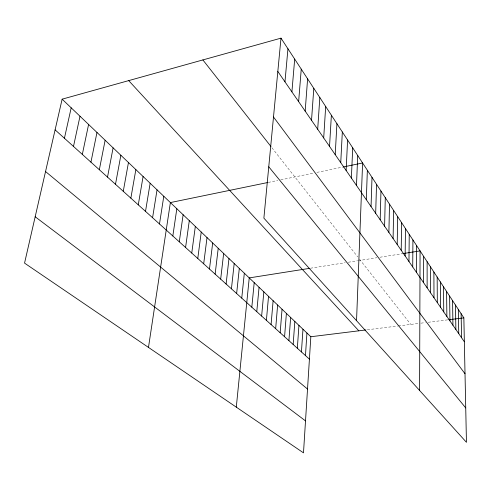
<?xml version="1.0" encoding="UTF-8"?>
<svg xmlns="http://www.w3.org/2000/svg" width="491" height="491" viewBox="0 0 491 491"><rect width="100%" height="100%" fill="white"/><g stroke="black" fill="none" stroke-linecap="round" stroke-linejoin="round"><path stroke-width="0.37" stroke-dasharray="2.46 1.84" d="M268.264 182.413L277.789 180.455M280.735 179.847L313.976 172.998M316.934 172.39L342.38 167.149M310.41 268.227L345.234 262.722M348.254 262.249L357.589 260.77M358.295 260.66L376.904 257.72M379.917 257.241L401.963 253.761M367.311 329.774L397.569 326.042M398.299 325.95L419.455 323.342M420.91 323.164L425.274 322.624M428.189 322.268L448.105 319.813M271.891 147.711L357.718 256.891M359.516 259.18L410.795 324.41"/><path stroke-width="0.74" d="M423.598 282.712L423.635 256.351M419.584 390.449L420.075 250.895L402.681 253.644M416.386 272.266L416.54 245.488M412.722 266.951L412.925 239.964M408.966 261.513L409.236 234.317M405.136 255.958L405.462 228.548M401.215 250.275L401.607 222.65M397.201 244.463L397.667 216.617M393.095 238.509L393.635 210.449M388.897 232.427L389.504 204.139M384.594 226.191L385.288 197.683M380.187 219.808L380.961 191.067M375.676 213.272L376.536 184.297M371.055 206.576L372.006 177.368M366.317 199.708L367.36 170.26M356.54 320.684L362.603 162.981L343.099 167.001M356.478 185.457L357.724 155.524M351.372 178.049L352.722 147.871M346.124 170.451L347.591 140.021M340.742 162.65L342.331 131.969M335.212 154.634L336.924 123.701M329.535 146.404L331.376 115.213M323.698 137.946L325.68 106.498M62.136 99.17L310.834 336.74L303.493 452.855L24.55 263.115L62.136 99.17L280.993 38.145L463.854 317.867L466.45 442.311L263.882 218.151L280.993 38.145M305.463 355.564L306.936 333.021M301.437 351.93L302.972 329.234M317.695 129.25L319.819 97.537M311.521 120.307L313.804 88.331M297.337 348.236L298.939 325.38M293.164 344.473L294.833 321.452M305.175 111.107L307.611 78.861M288.911 340.637L290.647 317.456M284.577 336.734L286.388 313.387M280.165 332.757L282.049 309.244M298.638 101.637L301.247 69.121M275.666 328.7L277.624 305.015M291.906 91.885L294.692 59.098M271.081 324.563L273.119 300.713M284.97 81.831L287.947 48.775M266.404 320.353L268.528 296.325M261.635 316.051L263.845 291.85M256.775 311.668L259.07 287.29M251.815 307.2L254.203 282.644M236.294 407.143L249.238 277.9L309.686 268.344M241.75 298.123L244.322 273.205M236.637 293.52L239.307 268.417M231.427 288.818L234.195 263.532M226.106 284.019L228.978 258.548M220.674 279.127L223.657 253.466M215.132 274.125L218.225 248.274M209.473 269.025L212.683 242.977M203.685 263.814L207.018 237.57M197.781 258.487L201.236 232.047M191.748 253.049L195.332 226.406M185.58 247.482L189.299 220.643M179.27 241.799L183.131 214.751M172.826 235.987L176.828 208.73M148.478 347.413L170.383 202.574L267.534 182.566M159.483 223.957L163.791 196.277M152.578 217.734L157.046 189.839M145.508 211.363L150.148 183.247M138.272 204.839L143.09 176.502M130.858 198.155L135.86 169.598M123.266 191.312L128.458 162.521M115.483 184.297L120.872 155.279M107.511 177.104L113.102 147.859M99.329 169.733L105.135 140.248M90.939 162.165L96.972 132.447M82.328 154.407L88.595 124.45M73.49 146.441L80.002 116.238M64.419 138.259L71.189 107.817M310.834 336.74L365.899 329.946M448.854 319.721L463.854 317.867M35.174 216.776L305.512 420.891M45.546 171.537L307.526 389.044M55.102 129.857L309.416 359.13M128.697 80.61L358.835 330.817M268.761 166.793L465.732 407.929M202.875 59.927L270.952 146.514M273.499 117.011L465.02 373.768M277.826 71.477L464.351 341.767M461.11 313.675L461.583 337.753M458.324 309.404L458.754 333.659M455.476 305.052L455.875 329.479M452.573 300.609L452.935 325.226M449.615 296.085L449.94 320.881M446.595 291.464L446.878 316.45M443.514 286.75L443.76 311.926M440.372 281.944L440.574 307.311M437.162 277.034L437.321 302.597M433.884 272.026L434.001 297.785M430.539 266.914L430.607 292.869M427.127 261.685L427.139 287.843"/></g></svg>
